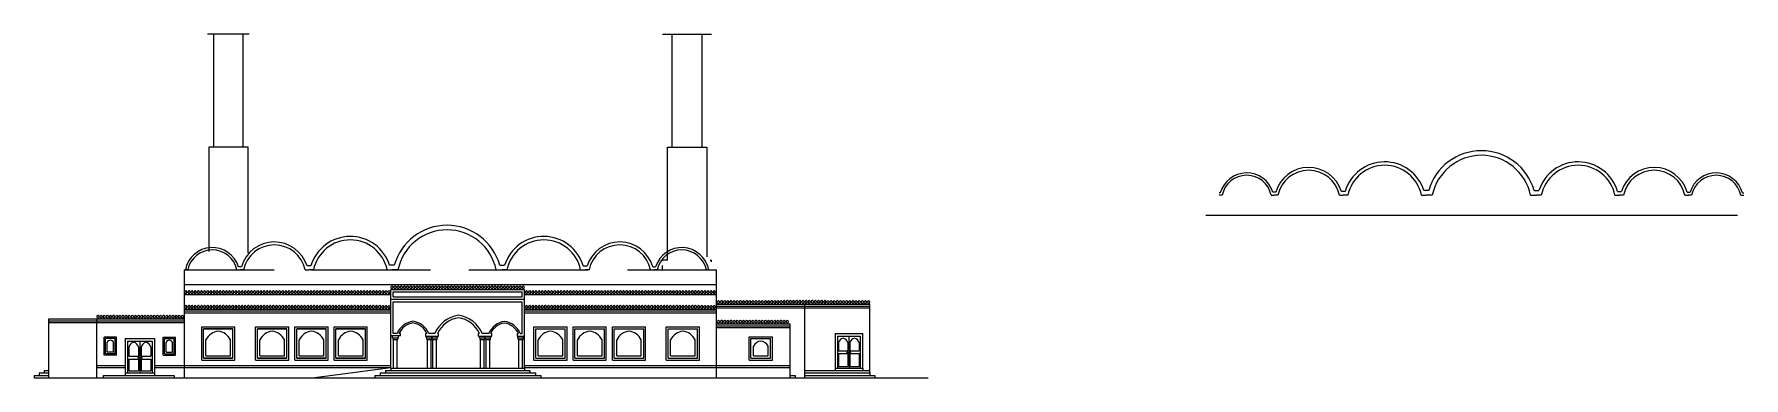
# Model space of a CAD drawing. Header units: inches. Extents: x -6210 to 141093, y -2740 to 21225.
# Drawn here: x 97066 to 101241, y -324 to 516 of the extents above; entities that cross this region are included whole.
import ezdxf

# ---------------------------------------------------------------- set-up
doc = ezdxf.new("R2010")
doc.units = ezdxf.units.IN
doc.header["$LTSCALE"] = 100
doc.header["$MEASUREMENT"] = 0
for name, color, linetype in [('beams', 30, 'Continuous'), ('column', 2, 'Continuous'), ('pattern', 24, 'Continuous'), ('steps', 9, 'Continuous'), ('walls', 1, 'Continuous')]:
    doc.layers.add(name, color=color, linetype=linetype)
doc.layers.add('DOOR', color=11, linetype='Continuous', lineweight=5)

# ---------------------------------------------------------------- blocks, each defined once
blk = doc.blocks.new('A$C7441049B')
at = {"layer": 'pattern', "color": 6, "linetype": 'ByBlock', "lineweight": 25, "ltscale": 0.07}
for p, q in [((6.1, 2.7, 0), (6.1, 0)), ((8.1, 2.7, 0), (8.1, 0)), ((13.8, 2.7, 0), (13.8, 0, 0)), ((15.8, 2.7, 0), (15.8, 0, 0)), ((21.4, 2.7, 0), (21.4, 0, 0)), ((23.4, 2.7, 0), (23.4, 0, 0)), ((29, 2.7, 0), (29, 0)), ((31, 2.7, 0), (31, 0)), ((36.7, 2.7, 0), (36.7, 0, 0)), ((38.7, 2.7, 0), (38.7, 0, 0)), ((44.3, 2.7, 0), (44.3, 0)), ((46.3, 2.7, 0), (46.3, 0)), ((52, 2.7, 0), (52, 0)), ((54, 2.7, 0), (54, 0))]:
    blk.add_line(p, q, dxfattribs=at)
for centre, start, end in [((7.1, 5.4, 0), 128.2986, 249.4118), ((7.1, 5.4, 0), 290.5882, 51.7014), ((14.8, 5.4, 0), 128.2986, 249.4118), ((14.8, 5.4, 0), 290.5882, 51.7014), ((22.4, 5.4, 0), 128.2986, 249.4118), ((22.4, 5.4, 0), 290.5882, 51.7014), ((30, 5.4, 0), 128.2986, 249.4118), ((30, 5.4, 0), 290.5882, 51.7014), ((37.7, 5.4, 0), 128.2986, 249.4118), ((37.7, 5.4, 0), 290.5882, 51.7014), ((45.3, 5.4, 0), 128.2986, 249.4118), ((45.3, 5.4, 0), 290.5882, 51.7014), ((53, 5.4, 0), 128.2986, 249.4118), ((53, 5.4, 0), 290.5882, 51.7014)]:
    blk.add_arc(centre, 2.84, start, end, dxfattribs=at)
at = {"layer": 'pattern', "color": 6, "linetype": 'ByBlock', "lineweight": 25, "ltscale": 0.07, "extrusion": (0, 0, -1)}
for centre in [(10.1, 3.4, 0), (17.7, 3.4, 0), (25.3, 3.4, 0), (33, 3.4, 0), (40.6, 3.4, 0), (48.2, 3.4, 0), (55.9, 3.4, 0)]:
    blk.add_ellipse(centre, major_axis=(5.41, 3.32), ratio=1, start_param=4.432426, end_param=4.784303, dxfattribs=at)
at = {"layer": 'pattern', "color": 6, "linetype": 'ByBlock', "lineweight": 25, "ltscale": 0.07}
for centre in [(4.2, 3.4, 0), (11.9, 3.4, 0), (19.5, 3.4, 0), (27.1, 3.4, 0), (34.8, 3.4, 0), (42.4, 3.4, 0), (50, 3.4, 0)]:
    blk.add_ellipse(centre, major_axis=(-5.41, 3.32), ratio=1, start_param=4.432426, end_param=4.784303, dxfattribs=at)

msp = doc.modelspace()

# ---------------------------------------------------------------- linework, layer by layer
at = {"layer": 'beams'}
for p, q in [((99962.61479, 127.95636), (99959.5271, 127.95636)), ((100098.14503, 129.83136), (100090.88235, 129.83136)), ((100267.80224, 131.70636), (100258.34617, 131.70636)), ((100471.57749, 133.58136), (100459.93498, 133.58136)), ((100729.22671, 133.58136), (100740.86922, 133.58136)), ((100933.00196, 131.70636), (100942.45803, 131.70636)), ((101102.65917, 129.83136), (101109.92185, 129.83136)), ((101238.18941, 127.95636), (101241.27711, 127.95636)), ((99967.0271, 122.33136), (99959.5271, 122.33136)), ((100087.0271, 122.33136), (100094.5271, 122.33136)), ((100103.5271, 122.33136), (100094.1521, 122.33136)), ((100103.5271, 122.33136), (100094.5271, 122.33136)), ((100253.5271, 122.33136), (100262.9021, 122.33136)), ((100274.1521, 122.33136), (100262.9021, 122.33136)), ((100454.1521, 122.33136), (100465.4021, 122.33136)), ((100480.4021, 122.33136), (100465.4021, 122.33136)), ((100720.4021, 122.33136), (100735.4021, 122.33136)), ((100746.6521, 122.33136), (100735.4021, 122.33136)), ((100926.6521, 122.33136), (100937.9021, 122.33136)), ((100947.2771, 122.33136), (100937.9021, 122.33136)), ((101097.2771, 122.33136), (101106.6521, 122.33136)), ((101097.2771, 122.33136), (101106.2771, 122.33136)), ((101113.7771, 122.33136), (101106.2771, 122.33136)), ((101233.77711, 122.33136), (101241.27711, 122.33136)), ((99926.9021, 73.98641), (101225.9021, 73.98641)), ((97440.64757, -59.92484), (97433.14757, -59.92484)), ((97441.25231, -59.92484), (97435.64757, -59.92484)), ((97560.64758, -59.92484), (97568.14758, -59.92484)), ((97571.76551, -52.42484), (97564.50283, -52.42484)), ((97577.14758, -59.92484), (97567.77258, -59.92484)), ((97577.14758, -59.92484), (97568.14758, -59.92484)), ((97727.14758, -59.92484), (97736.52258, -59.92484)), ((97741.42272, -50.54984), (97731.96664, -50.54984)), ((97747.77258, -59.92484), (97736.52258, -59.92484)), ((97927.77258, -59.92484), (97939.02258, -59.92484)), ((97945.19796, -48.67484), (97933.55546, -48.67484)), ((97954.02258, -59.92484), (97939.02258, -59.92484)), ((98194.02258, -59.92484), (98209.02258, -59.92484)), ((98202.84719, -48.67484), (98214.4897, -48.67484)), ((98220.27258, -59.92484), (98209.02258, -59.92484)), ((98400.27258, -59.92484), (98411.52258, -59.92484)), ((98406.62244, -50.54984), (98416.07851, -50.54984)), ((98420.89758, -59.92484), (98411.52258, -59.92484)), ((98570.89758, -59.92484), (98580.27258, -59.92484)), ((98570.89758, -59.92484), (98579.89758, -59.92484)), ((98576.27965, -52.42484), (98583.54233, -52.42484)), ((98587.39758, -59.92484), (98579.89758, -59.92484)), ((98707.39758, -59.92484), (98713.13276, -59.92484))]:
    msp.add_line(p, q, dxfattribs=at)
for centre, radius, start, end in [((100600.4021, 97.34864), 133.82298, 15.70896353, 164.29103647), ((100600.4021, 97.34864), 122.57298, 11.76037802, 168.23962198), ((100027.0271, 109.84), 66.91149, 17.38393008, 164.29103647), ((100027.0271, 109.84), 61.28649, 11.76037802, 168.23962198), ((100178.5271, 106.71716), 83.63936, 17.38393008, 163.95719234), ((100178.5271, 106.71716), 76.60811, 11.76037802, 168.23962198), ((100364.1521, 103.59432), 100.36724, 17.38393008, 163.73431949), ((100364.1521, 103.59432), 91.92974, 11.76037802, 168.23962198), ((100836.6521, 103.59432), 100.36724, 16.26568051, 162.61606992), ((100836.6521, 103.59432), 91.92974, 11.76037802, 168.23962198), ((101022.2771, 106.71716), 83.63936, 16.04280766, 162.61606992), ((101022.2771, 106.71716), 76.60811, 11.76037802, 168.23962198), ((101173.7771, 109.84), 66.91149, 15.70896353, 162.61606992), ((101173.7771, 109.84), 61.28649, 11.76037802, 168.23962198), ((98074.02258, -84.90755), 133.82298, 15.70896353, 164.29103647), ((97652.14758, -75.53903), 83.63936, 17.38393008, 163.95719234), ((97652.14758, -75.53903), 76.60811, 11.76037802, 168.23962198), ((97837.77258, -78.66187), 100.36724, 17.38393008, 163.73431949), ((97837.77258, -78.66187), 91.92974, 11.76037802, 168.23962198), ((98074.02258, -84.90755), 122.57298, 11.76037802, 168.23962198), ((98310.27258, -78.66187), 100.36724, 16.26568051, 162.61606992), ((98310.27258, -78.66187), 91.92974, 11.76037802, 168.23962198), ((98495.89758, -75.53903), 83.63936, 16.04280766, 162.61606992), ((98495.89758, -75.53903), 76.60811, 11.76037802, 168.23962198), ((97500.64758, -72.41619), 66.91149, 17.38393008, 169.24062589), ((97500.64758, -72.41619), 61.28649, 11.76037802, 168.23962198), ((98647.39758, -72.41619), 66.91149, 10.75937411, 162.61606992), ((98647.39758, -72.41619), 61.28649, 11.76037802, 168.23962198)]:
    msp.add_arc(centre, radius, start, end, dxfattribs=at)
at = {"layer": 'column'}
for p, q in [((97941.07658, -225.92484), (97941.07658, -221.92484)), ((97941.07658, -225.92484), (97955.07658, -225.92484)), ((97942.07658, -229.92484), (97942.07658, -225.92484)), ((97942.07658, -229.92484), (97954.07658, -229.92484)), ((97943.57658, -299.92484), (97943.57658, -229.92484)), ((97952.57658, -299.92484), (97952.57658, -229.92484)), ((97954.07658, -229.92484), (97954.07658, -225.92484)), ((97955.07658, -225.92484), (97955.07658, -221.92484)), ((98023.51456, -225.92484), (98023.51456, -221.92484)), ((98023.51456, -225.92484), (98037.0145, -225.92484)), ((98024.51456, -229.92484), (98024.51456, -225.92484)), ((98024.51456, -229.92484), (98036.51456, -229.92484)), ((98026.01456, -299.92484), (98026.01456, -229.92484)), ((98035.01456, -299.92484), (98035.01456, -229.92484)), ((98036.51456, -229.92484), (98036.51456, -225.92484)), ((98037.0145, -225.92484), (98037.0145, -221.92484)), ((98037.51456, -225.92484), (98037.51456, -221.92484)), ((98037.51456, -225.92484), (98051.0145, -225.92484)), ((98038.0145, -229.92484), (98038.0145, -225.92484)), ((98038.0145, -229.92484), (98050.0145, -229.92484)), ((98039.0145, -299.92484), (98039.0145, -229.92484)), ((98048.0145, -299.92484), (98048.0145, -229.92484)), ((98050.0145, -229.92484), (98050.0145, -225.92484)), ((98051.0145, -225.92484), (98051.0145, -221.92484)), ((98153.5145, -225.92484), (98153.5145, -221.92484)), ((98153.5145, -225.92484), (98167.01444, -225.92484)), ((98154.5145, -229.92484), (98154.5145, -225.92484)), ((98154.5145, -229.92484), (98166.5145, -229.92484)), ((98156.0145, -299.92484), (98156.0145, -229.92484)), ((98165.0145, -299.92484), (98165.0145, -229.92484)), ((98166.5145, -229.92484), (98166.5145, -225.92484)), ((98167.01444, -225.92484), (98167.01444, -221.92484)), ((98167.5145, -225.92484), (98167.5145, -221.92484)), ((98167.5145, -225.92484), (98181.01444, -225.92484)), ((98168.01444, -229.92484), (98168.01444, -225.92484)), ((98168.01444, -229.92484), (98180.01444, -229.92484)), ((98169.52916, -299.92484), (98169.52916, -229.92484)), ((98178.52916, -299.92484), (98178.52916, -229.92484)), ((98180.01444, -229.92484), (98180.01444, -225.92484)), ((98181.01444, -225.92484), (98181.01444, -221.92484)), ((98247.01438, -225.92484), (98247.01438, -221.92484)), ((98247.01438, -225.92484), (98261.01438, -225.92484)), ((98248.01438, -229.92484), (98248.01438, -225.92484)), ((98248.01438, -229.92484), (98260.01438, -229.92484)), ((98249.51438, -299.92484), (98249.51438, -229.92484)), ((98258.51438, -299.92484), (98258.51438, -229.92484)), ((98260.01438, -229.92484), (98260.01438, -225.92484)), ((98261.01438, -225.92484), (98261.01438, -221.92484))]:
    msp.add_line(p, q, dxfattribs=at)
at = {"layer": 'DOOR'}
for p, q in [((97287.64757, -227.92484), (97359.64757, -227.92484)), ((97287.64757, -227.92484), (97287.64757, -311.92484)), ((97293.64757, -233.92484), (97353.64757, -233.92484)), ((97293.64757, -233.92484), (97293.64757, -311.92484)), ((97296.64757, -248.92484), (97296.64757, -270.92484)), ((97320.64757, -248.92484), (97320.64757, -270.92484)), ((97323.64757, -233.92484), (97323.64757, -311.92484)), ((97326.64757, -248.92484), (97326.64757, -270.92484)), ((97350.64757, -248.92484), (97350.64757, -270.92484)), ((97353.64757, -233.92484), (97353.64757, -311.92484)), ((97359.64757, -227.92484), (97359.64757, -311.92484)), ((99021.64757, -215.92484), (99089.14757, -215.92484)), ((99021.64757, -215.92484), (99021.64757, -299.92484)), ((99027.64757, -221.92484), (99083.14757, -221.92484)), ((99027.64757, -221.92484), (99027.64757, -299.92484)), ((99030.42257, -237.79984), (99030.42257, -258.14984)), ((99052.62257, -237.79984), (99052.62257, -258.14984)), ((99055.39757, -221.92484), (99055.39757, -299.92484)), ((99058.17257, -237.79984), (99058.17257, -258.14984)), ((99080.37257, -237.79984), (99080.37257, -258.14984)), ((99083.14757, -221.92484), (99083.14757, -299.92484)), ((99089.14757, -299.92484), (99089.14757, -215.92484)), ((97296.64757, -270.92484), (97320.64757, -270.92484)), ((97296.64757, -277.92484), (97320.64757, -277.92484)), ((97296.64757, -277.92484), (97296.64757, -306.92484)), ((97320.64757, -277.92484), (97320.64757, -306.92484)), ((97326.64757, -270.92484), (97350.64757, -270.92484)), ((97326.64757, -277.92484), (97350.64757, -277.92484)), ((97326.64757, -277.92484), (97326.64757, -306.92484)), ((97350.64757, -277.92484), (97350.64757, -306.92484)), ((99030.42257, -258.14984), (99052.62257, -258.14984)), ((99030.42257, -264.62484), (99052.62257, -264.62484)), ((99030.42257, -264.62484), (99030.42257, -295.92484)), ((99052.62257, -264.62484), (99052.62257, -295.92484)), ((99058.17257, -258.14984), (99080.37257, -258.14984)), ((99058.17257, -264.62484), (99080.37257, -264.62484)), ((99058.17257, -264.62484), (99058.17257, -295.92484)), ((99080.37257, -264.62484), (99080.37257, -295.92484)), ((97296.64757, -306.92484), (97320.64757, -306.92484)), ((97326.64757, -306.92484), (97350.64757, -306.92484)), ((99030.42257, -295.92484), (99052.62257, -295.92484)), ((99058.17257, -295.92484), (99080.37257, -295.92484))]:
    msp.add_line(p, q, dxfattribs=at)
for centre, radius in [((97320.50949, -274.76231), 1.30745), ((97327.2307, -274.76231), 1.30745), ((99052.49485, -261.6995), 1.20939), ((99058.71196, -261.6995), 1.20939)]:
    msp.add_circle(centre, radius, dxfattribs=at)
for centre, radius, start, end in [((97312.82834, -253.10561), 16.71215, 104.48717608, 165.51282392), ((97304.46681, -253.10561), 16.71215, 14.48717608, 75.51282392), ((97342.82834, -253.10561), 16.71215, 104.48717608, 165.51282392), ((97334.46681, -253.10561), 16.71215, 14.48717608, 75.51282392), ((99045.38978, -241.66705), 15.45874, 104.48717608, 165.51282392), ((99037.65536, -241.66705), 15.45874, 14.48717608, 75.51282392), ((99073.13978, -241.66705), 15.45874, 104.48717608, 165.51282392), ((99065.40536, -241.66705), 15.45874, 14.48717608, 75.51282392)]:
    msp.add_arc(centre, radius, start, end, dxfattribs=at)
at = {"layer": 'pattern', "color": 6}
for p, q in [((97916.0223, -116.91721, -0.02628), (97916.0223, -119.66282, -0.01401)), ((97918.0223, -116.91721, -0.02628), (97918.0223, -119.66282, -0.01401)), ((97923.6598, -116.91721, -0.02628), (97923.6598, -119.66282, -0.01401)), ((97925.6598, -116.91721, -0.02628), (97925.6598, -119.66282, -0.01401)), ((97931.2973, -116.9172, -0.02628), (97931.2973, -119.66281, -0.01401)), ((97933.2973, -116.9172, -0.02628), (97933.2973, -119.66281, -0.01401)), ((98205.54164, -105.17923, -0.01227), (98205.54164, -107.92484)), ((98207.54164, -105.17923, -0.01227), (98207.54164, -107.92484)), ((98213.17914, -105.17923, -0.01227), (98213.17914, -107.92484)), ((98215.17914, -105.17923, -0.01227), (98215.17914, -107.92484)), ((98220.81664, -105.17922, -0.01227), (98220.81664, -107.92483, 0)), ((98222.81664, -105.17922, -0.01227), (98222.81664, -107.92483, 0)), ((98228.45414, -105.17923, -0.01227), (98228.45414, -107.92484)), ((98230.45414, -105.17923, -0.01227), (98230.45414, -107.92484)), ((98236.09164, -105.17921, -0.01227), (98236.09164, -107.92482, 0)), ((98238.09164, -105.17921, -0.01227), (98238.09164, -107.92481, 0)), ((98243.72914, -105.17923, -0.01227), (98243.72914, -107.92484)), ((98245.72914, -105.17923, -0.01227), (98245.72914, -107.92484)), ((98251.36664, -105.17923, -0.01227), (98251.36664, -107.92484)), ((98253.36664, -105.17923, -0.01227), (98253.36664, -107.92484)), ((98258.99164, -105.17923, -0.01227), (98258.99164, -107.92484)), ((98260.99164, -105.17923, -0.01227), (98260.99164, -107.92484)), ((97916.00741, -153.20775, -0.02628), (97916.00742, -155.95336, -0.01401)), ((97918.00741, -153.20775, -0.02628), (97918.00742, -155.95336, -0.01401)), ((97923.64491, -153.20775, -0.02628), (97923.64492, -155.95336, -0.01401)), ((97925.64491, -153.20775, -0.02628), (97925.64492, -155.95336, -0.01401)), ((97931.28241, -153.20774, -0.02628), (97931.28242, -155.95335, -0.01401)), ((97933.28241, -153.20774, -0.02628), (97933.28242, -155.95335, -0.01401)), ((98694.86303, -153.20443, -0.0279), (98694.86303, -155.95004, -0.01564)), ((98696.86303, -153.20443, -0.0279), (98696.86303, -155.95004, -0.01564)), ((98702.50053, -153.20443, -0.0279), (98702.50053, -155.95004, -0.01564)), ((98704.50053, -153.20443, -0.0279), (98704.50053, -155.95004, -0.01564)), ((98710.13803, -153.20442, -0.0279), (98710.13803, -155.95003, -0.01564)), ((98712.13803, -153.20442, -0.0279), (98712.13803, -155.95003, -0.01564)), ((98717.77553, -153.20443, -0.0279), (98717.77553, -155.95004, -0.01564)), ((98719.77553, -153.20443, -0.0279), (98719.77553, -155.95004, -0.01564)), ((98725.41303, -153.20441, -0.0279), (98725.41303, -155.95002, -0.01564)), ((98727.41303, -153.20441, -0.0279), (98727.41303, -155.95002, -0.01564)), ((98896.30743, -189.18869, -0.03602), (98896.30743, -191.9343, -0.02375)), ((98898.30743, -189.18869, -0.03602), (98898.30743, -191.93429, -0.02375)), ((98903.94493, -189.18869, -0.03602), (98903.94493, -191.9343, -0.02375)), ((98905.94493, -189.18869, -0.03602), (98905.94493, -191.93429, -0.02375))]:
    msp.add_line(p, q, dxfattribs=at)
at = {"layer": 'pattern', "color": 6, "linetype": 'ByBlock', "lineweight": 25, "ltscale": 0.07}
for p, q in [((98694.86303, -117.2046, -0.0279), (98694.86303, -119.95021, -0.01564)), ((98696.86303, -117.2046, -0.0279), (98696.86303, -119.95021, -0.01564)), ((98702.50053, -117.2046, -0.0279), (98702.50053, -119.95021, -0.01564)), ((98704.50053, -117.2046, -0.0279), (98704.50053, -119.95021, -0.01564)), ((98710.13803, -117.20459, -0.0279), (98710.13803, -119.9502, -0.01564)), ((98712.13803, -117.20459, -0.0279), (98712.13803, -119.9502, -0.01564)), ((98717.77553, -117.2046, -0.0279), (98717.77553, -119.95021, -0.01564)), ((98719.77553, -117.2046, -0.0279), (98719.77553, -119.95021, -0.01564)), ((98725.41303, -117.20458, -0.0279), (98725.41303, -119.95019, -0.01564)), ((98727.41303, -117.20458, -0.0279), (98727.41303, -119.95019, -0.01564))]:
    msp.add_line(p, q, dxfattribs=at)
at = {"layer": 'pattern', "color": 6}
for centre, start, end in [((97917.0223, -114.25509, -0.02709), 128.29858881, 249.41181849), ((97917.0223, -114.25509, -0.02709), 290.58816078, 51.70141378), ((97924.6598, -114.25509, -0.02547), 128.29858572, 249.41182831), ((97924.6598, -114.25509, -0.02547), 290.58816602, 51.70141428), ((97932.2973, -114.25507, -0.02547), 128.29858572, 249.41182831), ((97932.2973, -114.25507, -0.02547), 290.58816602, 51.70141428), ((98206.54164, -102.5171, -0.01308), 128.29858881, 249.41181849), ((98206.54164, -102.5171, -0.01308), 290.58816078, 51.70141378), ((98214.17914, -102.5171, -0.01146), 128.29858572, 249.41182831), ((98214.17914, -102.5171, -0.01146), 290.58816602, 51.70141428), ((98221.81664, -102.51709, -0.01146), 128.29858572, 249.41182831), ((98221.81664, -102.51709, -0.01146), 290.58816602, 51.70141428), ((98229.45414, -102.5171, -0.01146), 128.29858572, 249.41182831), ((98229.45414, -102.5171, -0.01146), 290.58816602, 51.70141428), ((98237.09164, -102.51708, -0.01146), 128.29858572, 249.41182831), ((98237.09164, -102.51708, -0.01146), 290.58816602, 51.70141428), ((98244.72914, -102.5171, -0.01146), 128.29858572, 249.41182831), ((98244.72914, -102.5171, -0.01146), 290.58816602, 51.70141428), ((98252.36664, -102.5171, -0.01146), 128.29858572, 249.41182831), ((98252.36664, -102.5171, -0.01146), 290.58816602, 51.70141428), ((98259.99164, -102.5171, -0.01146), 128.29858572, 249.41182831), ((98259.99164, -102.5171, -0.01146), 290.58816602, 51.70141428), ((97917.00742, -150.54562, -0.02709), 128.29858881, 249.41181849), ((97917.00742, -150.54562, -0.02709), 290.58816078, 51.70141378), ((97924.64492, -150.54562, -0.02547), 128.29858572, 249.41182831), ((97924.64492, -150.54562, -0.02547), 290.58816602, 51.70141428), ((97932.28242, -150.54561, -0.02547), 128.29858572, 249.41182831), ((97932.28242, -150.54561, -0.02547), 290.58816602, 51.70141428), ((98695.86303, -150.5423, -0.0279), 128.29858881, 249.41181849), ((98695.86303, -150.5423, -0.0279), 290.58816078, 51.70141378), ((98703.50053, -150.5423, -0.02628), 128.29858572, 249.41182831), ((98703.50053, -150.5423, -0.02628), 290.58816602, 51.70141428), ((98711.13803, -150.54229, -0.02628), 128.29858572, 249.41182831), ((98711.13803, -150.54229, -0.02628), 290.58816602, 51.70141428), ((98718.77553, -150.5423, -0.02628), 128.29858572, 249.41182831), ((98718.77553, -150.5423, -0.02628), 290.58816602, 51.70141428), ((98726.41303, -150.54228, -0.02628), 128.29858572, 249.41182831), ((98726.41303, -150.54228, -0.02628), 290.58816602, 51.70141428), ((98897.30743, -186.52656, -0.03683), 128.29858881, 249.41181849), ((98897.30743, -186.52656, -0.03683), 290.58816078, 51.70141378), ((98904.94493, -186.52656, -0.03521), 128.29858572, 249.41182831), ((98904.94493, -186.52656, -0.03521), 290.58816602, 51.70141428)]:
    msp.add_arc(centre, 2.84375, start, end, dxfattribs=at)
at = {"layer": 'pattern', "color": 6, "linetype": 'ByBlock', "lineweight": 25, "ltscale": 0.07}
for centre, start, end in [((98695.86303, -114.54247, -0.02872), 128.29858881, 249.41181849), ((98695.86303, -114.54247, -0.02872), 290.58816078, 51.70141378), ((98703.50053, -114.54247, -0.02709), 128.29858572, 249.41182831), ((98703.50053, -114.54247, -0.02709), 290.58816602, 51.70141428), ((98711.13803, -114.54246, -0.02709), 128.29858572, 249.41182831), ((98711.13803, -114.54246, -0.02709), 290.58816602, 51.70141428), ((98718.77553, -114.54247, -0.02709), 128.29858572, 249.41182831), ((98718.77553, -114.54247, -0.02709), 290.58816602, 51.70141428), ((98726.41303, -114.54245, -0.02709), 128.29858572, 249.41182831), ((98726.41303, -114.54245, -0.02709), 290.58816602, 51.70141428)]:
    msp.add_arc(centre, 2.84375, start, end, dxfattribs=at)
at = {"layer": 'pattern', "color": 6, "extrusion": (0, 0, -1)}
for centre in [(97919.94615, -116.3071, -0.02547), (97927.58365, -116.3071, -0.02547), (97935.22115, -116.30709, -0.02547), (98209.4655, -104.56912, -0.01146), (98217.103, -104.56912, -0.01146), (98224.7405, -104.56911, -0.01146), (98232.378, -104.56912, -0.01146), (98240.0155, -104.5691, -0.01146), (98247.653, -104.56912, -0.01146), (98255.2905, -104.56912, -0.01146), (98262.9155, -104.56912, -0.01146), (97919.93127, -152.59764, -0.02547), (97927.56877, -152.59764, -0.02547), (97935.20627, -152.59763, -0.02547), (98698.78689, -152.59432, -0.02628), (98706.42439, -152.59432, -0.02628), (98714.06189, -152.59431, -0.02628), (98721.69939, -152.59432, -0.02628), (98729.33689, -152.59429, -0.02628), (98900.23128, -188.57858, -0.03521), (98907.86878, -188.57858, -0.03521)]:
    msp.add_ellipse(centre, major_axis=(5.41224, 3.32132), ratio=1, start_param=4.4324262049, end_param=4.7843033432, dxfattribs=at)
at = {"layer": 'pattern', "color": 6}
for centre in [(97914.09844, -116.3071, -0.02547), (97921.73594, -116.3071, -0.02547), (97929.37344, -116.30709, -0.02547), (98203.61778, -104.56912, -0.01146), (98211.25528, -104.56912, -0.01146), (98218.89278, -104.56911, -0.01146), (98226.53028, -104.56912, -0.01146), (98234.16778, -104.5691, -0.01146), (98241.80528, -104.56912, -0.01146), (98249.44278, -104.56912, -0.01146), (98257.06778, -104.56912, -0.01146), (97914.08356, -152.59764, -0.02547), (97921.72106, -152.59764, -0.02547), (97929.35856, -152.59763, -0.02547), (98692.93917, -152.59432, -0.02628), (98700.57667, -152.59432, -0.02628), (98708.21417, -152.59431, -0.02628), (98715.85167, -152.59432, -0.02628), (98723.48917, -152.59429, -0.02628), (98894.38357, -188.57858, -0.03521), (98902.02107, -188.57858, -0.03521)]:
    msp.add_ellipse(centre, major_axis=(-5.41224, 3.32132), ratio=1, start_param=4.4324262049, end_param=4.7843033432, dxfattribs=at)
at = {"layer": 'pattern', "color": 6, "linetype": 'ByBlock', "lineweight": 25, "ltscale": 0.07, "extrusion": (0, 0, -1)}
for centre in [(98698.78689, -116.59449, -0.02709), (98706.42439, -116.59449, -0.02709), (98714.06189, -116.59448, -0.02709), (98721.69939, -116.59449, -0.02709), (98729.33689, -116.59447, -0.02709)]:
    msp.add_ellipse(centre, major_axis=(5.41224, 3.32132), ratio=1, start_param=4.4324262049, end_param=4.7843033432, dxfattribs=at)
at = {"layer": 'pattern', "color": 6, "linetype": 'ByBlock', "lineweight": 25, "ltscale": 0.07}
for centre in [(98692.93917, -116.59449, -0.02709), (98700.57667, -116.59449, -0.02709), (98708.21417, -116.59448, -0.02709), (98715.85167, -116.59449, -0.02709), (98723.48917, -116.59447, -0.02709)]:
    msp.add_ellipse(centre, major_axis=(-5.41224, 3.32132), ratio=1, start_param=4.4324262049, end_param=4.7843033432, dxfattribs=at)
at = {"layer": 'steps'}
for p, q in [((97065.64757, -317.92484), (97101.64757, -317.92484)), ((97065.64757, -317.92484), (97065.64757, -323.92484)), ((97077.64757, -311.92484), (97101.64757, -311.92484)), ((97077.64757, -311.92484), (97077.64757, -317.92484)), ((97089.64757, -305.92484), (97101.64757, -305.92484)), ((97089.64757, -305.92484), (97089.64757, -311.92484)), ((97235.14757, -317.92484), (97407.64757, -317.92484)), ((97235.14757, -323.92484), (97235.14757, -317.92484)), ((97287.64757, -311.92484), (97359.64757, -311.92484)), ((97287.64757, -311.92484), (97287.64757, -317.92484)), ((97359.64757, -311.92484), (97359.64757, -317.92484)), ((97407.64757, -317.92484), (97407.64757, -323.92484)), ((97744.69575, -323.92484), (97936.51569, -298.42484)), ((97897.27569, -317.92484), (98302.75569, -317.92484)), ((97897.27569, -317.92484), (97897.27569, -323.92484)), ((97910.35569, -311.92484), (98289.67569, -311.92484)), ((97910.35569, -311.92484), (97910.35569, -317.92484)), ((97923.43569, -305.92484), (98276.59569, -305.92484)), ((97923.43569, -305.92484), (97923.43569, -311.92484)), ((97936.51569, -299.92484), (98263.51569, -299.92484)), ((97936.51569, -299.92484), (97936.51569, -305.92484)), ((98263.51569, -299.92484), (98263.51569, -305.92484)), ((98276.59569, -305.92484), (98276.59569, -311.92484)), ((98289.67569, -311.92484), (98289.67569, -317.92484)), ((98302.75569, -317.92484), (98302.75569, -323.92484)), ((98912.14757, -317.92484), (98924.14757, -317.92484)), ((98924.14757, -317.92484), (98924.14757, -323.92484)), ((98948.14757, -305.92484), (99105.64757, -305.92484)), ((98948.14757, -311.92484), (99107.14757, -311.92484)), ((98948.14757, -317.92484), (99119.14757, -317.92484)), ((99021.64757, -299.92484), (99089.14757, -299.92484)), ((99021.64757, -299.92484), (99021.64757, -305.92484)), ((99089.14757, -299.92484), (99089.14757, -305.92484)), ((99105.64757, -305.92484), (99105.64757, -311.92484)), ((99107.14757, -317.92484), (99107.14757, -311.92484)), ((99119.14757, -317.92484), (99119.14757, -323.92484))]:
    msp.add_line(p, q, dxfattribs=at)
at = {"layer": 'walls'}
for p, q in [((97590.96062, 516.07516), (97488.80698, 516.07516)), ((97503.8838, 516.07516), (97503.8838, 240.07516)), ((97575.8838, 240.07516), (97575.8838, 516.07516)), ((98600.14757, 516.07516), (98720.14757, 516.07516)), ((98624.14757, 240.07516), (98624.14757, 516.07516)), ((98696.14757, 516.07516), (98696.14757, 240.07516)), ((97587.8838, 240.07516), (97491.8838, 240.07516)), ((97491.8838, 240.07516), (97491.8838, -15.22125)), ((97587.8838, -18.17867), (97587.8838, 240.07516)), ((98612.14757, 240.07516), (98708.14757, 240.07516)), ((98612.14757, -35.92484), (98612.14757, 240.07516)), ((98708.14757, 240.07516), (98708.14757, -28.0929)), ((98612.14757, -35.92484), (98600.14757, -35.92484)), ((98600.14757, -37.96508), (98600.14757, -35.92484)), ((98716.50424, -35.92484), (98720.14757, -35.92484)), ((98720.14757, -40.45196), (98720.14757, -35.92484)), ((97433.14757, -323.92484), (97433.14757, -59.92484)), ((97433.14757, -59.92484), (97646.70664, -59.92484)), ((97599.8838, -59.92484), (97651.59028, -59.92484)), ((97743.20486, -59.92484), (97934.01569, -59.92484)), ((97934.01569, -59.92484), (98033.27129, -59.92484)), ((98127.38587, -59.92484), (98418.48107, -59.92484)), ((98132.08851, -59.92484), (98413.56917, -59.92484)), ((98515.09565, -59.92484), (98600.14757, -59.92484)), ((98520.00755, -59.92484), (98732.14757, -59.92484)), ((98600.14757, -59.92484), (98600.14757, -49.1962)), ((98732.14757, -323.92484), (98732.14757, -59.92484)), ((98732.14757, -323.92484), (98732.14757, -59.92484)), ((97433.14757, -95.92484), (98732.14757, -95.92484)), ((97433.14757, -119.92484), (97936.51569, -119.92484)), ((97936.51569, -107.92484), (98263.51569, -107.92484)), ((97936.51569, -155.92484), (97936.51569, -107.92484)), ((97942.51569, -113.92484), (98257.51569, -113.92484)), ((97942.51569, -125.92484), (97942.51569, -113.92484)), ((98257.51569, -125.92484), (98257.51569, -113.92484)), ((98263.51569, -131.92484), (98263.51569, -107.92484)), ((98263.51569, -119.92484), (98732.14757, -119.92484)), ((97433.14757, -155.92484), (97936.51569, -155.92484)), ((97433.14757, -160.42484), (97936.51569, -160.42484)), ((97433.14757, -164.92484), (97936.51569, -164.92484)), ((97936.51569, -299.92484), (97936.51569, -131.92484)), ((97936.51569, -131.92484), (98263.51569, -131.92484)), ((97942.51569, -125.92484), (98257.51569, -125.92484)), ((97942.51569, -215.62898), (97942.51569, -137.92484)), ((97942.51569, -137.92484), (98257.51569, -137.92484)), ((97942.51569, -155.92484), (97942.51569, -137.92484)), ((98257.51569, -215.92484), (98257.51569, -137.92484)), ((98263.51569, -299.92484), (98263.51569, -131.92484)), ((98263.51569, -155.92484), (98732.14757, -155.92484)), ((98263.51569, -160.42484), (98732.14757, -160.42484)), ((98263.51569, -164.92484), (98732.14757, -164.92484)), ((98732.14757, -143.92484), (99105.64757, -143.92484)), ((98732.14757, -148.42484), (99105.64757, -148.42484)), ((98732.14757, -152.92484), (99105.64757, -152.92484)), ((98948.14757, -323.92484), (98948.14757, -143.92484)), ((99105.64757, -143.92484), (99105.64757, -305.92484)), ((97101.64757, -179.92484), (97433.14757, -179.92484)), ((97101.64757, -323.92484), (97101.64757, -179.92484)), ((97101.64757, -184.42484), (97433.14757, -184.42484)), ((97101.64757, -188.92484), (97433.14757, -188.92484)), ((97218.64757, -323.92484), (97218.64757, -179.92484)), ((97474.71352, -199.42484), (97555.71352, -199.42484)), ((97474.71352, -280.42484), (97474.71352, -199.42484)), ((97479.21352, -203.92484), (97551.21352, -203.92484)), ((97551.21352, -203.92484), (97479.21352, -203.92484)), ((97479.21352, -275.92484), (97479.21352, -203.92484)), ((97551.21352, -275.92484), (97551.21352, -203.92484)), ((97555.71352, -280.42484), (97555.71352, -199.42484)), ((97606.27946, -199.42484), (97687.27946, -199.42484)), ((97606.27946, -280.42484), (97606.27946, -199.42484)), ((97610.77946, -203.92484), (97682.77946, -203.92484)), ((97682.77946, -203.92484), (97610.77946, -203.92484)), ((97610.77946, -275.92484), (97610.77946, -203.92484)), ((97682.77946, -275.92484), (97682.77946, -203.92484)), ((97687.27946, -280.42484), (97687.27946, -199.42484)), ((97702.27946, -199.42484), (97783.27946, -199.42484)), ((97702.27946, -280.42484), (97702.27946, -199.42484)), ((97706.77946, -203.92484), (97778.77946, -203.92484)), ((97778.77946, -203.92484), (97706.77946, -203.92484)), ((97706.77946, -275.92484), (97706.77946, -203.92484)), ((97778.77946, -275.92484), (97778.77946, -203.92484)), ((97783.27946, -280.42484), (97783.27946, -199.42484)), ((97798.27946, -199.42484), (97879.27946, -199.42484)), ((97798.27946, -280.42484), (97798.27946, -199.42484)), ((97802.77946, -203.92484), (97874.77946, -203.92484)), ((97874.77946, -203.92484), (97802.77946, -203.92484)), ((97802.77946, -275.92484), (97802.77946, -203.92484)), ((97874.77946, -275.92484), (97874.77946, -203.92484)), ((97879.27946, -280.42484), (97879.27946, -199.42484)), ((98286.01569, -199.42484), (98367.01569, -199.42484)), ((98286.01569, -280.42484), (98286.01569, -199.42484)), ((98290.51569, -203.92484), (98362.51569, -203.92484)), ((98290.51569, -275.92484), (98290.51569, -203.92484)), ((98362.51569, -275.92484), (98362.51569, -203.92484)), ((98367.01569, -280.42484), (98367.01569, -199.42484)), ((98382.01569, -199.42484), (98463.01569, -199.42484)), ((98382.01569, -280.42484), (98382.01569, -199.42484)), ((98386.51569, -203.92484), (98458.51569, -203.92484)), ((98386.51569, -275.92484), (98386.51569, -203.92484)), ((98458.51569, -275.92484), (98458.51569, -203.92484)), ((98463.01569, -280.42484), (98463.01569, -199.42484)), ((98478.01569, -199.42484), (98559.01569, -199.42484)), ((98478.01569, -280.42484), (98478.01569, -199.42484)), ((98482.51569, -203.92484), (98554.51569, -203.92484)), ((98482.51569, -275.92484), (98482.51569, -203.92484)), ((98554.51569, -275.92484), (98554.51569, -203.92484)), ((98559.01569, -280.42484), (98559.01569, -199.42484)), ((98609.58163, -199.42484), (98690.58163, -199.42484)), ((98609.58163, -280.42484), (98609.58163, -199.42484)), ((98614.08163, -203.92484), (98686.08163, -203.92484)), ((98614.08163, -275.92484), (98614.08163, -203.92484)), ((98686.08163, -275.92484), (98686.08163, -203.92484)), ((98690.58163, -280.42484), (98690.58163, -199.42484)), ((98732.14757, -191.92484), (98912.14757, -191.92484)), ((98732.14757, -196.42484), (98912.14757, -196.42484)), ((98732.14757, -200.92484), (98912.14757, -200.92484)), ((98912.14757, -323.92484), (98912.14757, -191.92484)), ((97236.64757, -268.32991), (97236.64757, -224.92484)), ((97266.64757, -224.92484), (97236.64757, -224.92484)), ((97239.64757, -265.32991), (97239.64757, -227.92484)), ((97263.64757, -227.92484), (97239.64757, -227.92484)), ((97243.64757, -261.32991), (97243.64757, -237.52484)), ((97259.64757, -261.32991), (97259.64757, -237.52484)), ((97263.64757, -265.32991), (97263.64757, -227.92484)), ((97266.64757, -268.32991), (97266.64757, -224.92484)), ((97380.64757, -268.32991), (97380.64757, -224.92484)), ((97380.64757, -224.92484), (97410.64757, -224.92484)), ((97383.64757, -265.32991), (97383.64757, -227.92484)), ((97383.64757, -227.92484), (97407.64757, -227.92484)), ((97387.64757, -261.32991), (97387.64757, -237.52484)), ((97403.64757, -261.32991), (97403.64757, -237.52484)), ((97407.64757, -265.32991), (97407.64757, -227.92484)), ((97410.64757, -268.32991), (97410.64757, -224.92484)), ((97485.21352, -269.92484), (97485.21352, -230.92484)), ((97545.21352, -269.92484), (97545.21352, -230.92484)), ((97616.77946, -269.92484), (97616.77946, -230.92484)), ((97676.77946, -269.92484), (97676.77946, -230.92484)), ((97712.77946, -269.92484), (97712.77946, -230.92484)), ((97772.77946, -269.92484), (97772.77946, -230.92484)), ((97808.77946, -269.92484), (97808.77946, -230.92484)), ((97868.77946, -269.92484), (97868.77946, -230.92484)), ((97960.54877, -221.62898), (97936.51569, -221.62898)), ((97952.15734, -215.62898), (97942.51569, -215.62898)), ((97960.54877, -215.62898), (97956.5288, -215.62898)), ((97960.54877, -221.62898), (97960.54877, -215.62898)), ((98024.98198, -215.62898), (98021.02604, -215.62898)), ((98021.02604, -215.62898), (98021.02604, -221.92484)), ((98021.02604, -221.92484), (98053.02604, -221.92484)), ((98044.33348, -215.62898), (98029.41226, -215.62898)), ((98053.02604, -215.62898), (98050.8675, -215.62898)), ((98053.02604, -221.92484), (98053.02604, -215.62898)), ((98153.18431, -215.62898), (98151.02598, -215.62898)), ((98151.02598, -221.92484), (98151.02598, -215.62898)), ((98151.02598, -221.92484), (98183.01444, -221.92484)), ((98175.87532, -215.62898), (98159.71833, -215.62898)), ((98183.01444, -215.62898), (98180.25995, -215.62898)), ((98183.01444, -221.92484), (98183.01444, -215.62898)), ((98245.01438, -215.92484), (98245.01438, -221.92484)), ((98245.01438, -215.92484), (98248.57757, -215.92484)), ((98245.01438, -221.92484), (98263.51569, -221.92484)), ((98252.94903, -215.92484), (98257.51569, -215.92484)), ((98296.51569, -269.92484), (98296.51569, -230.92484)), ((98356.51569, -269.92484), (98356.51569, -230.92484)), ((98392.51569, -269.92484), (98392.51569, -230.92484)), ((98452.51569, -269.92484), (98452.51569, -230.92484)), ((98488.51569, -269.92484), (98488.51569, -230.92484)), ((98548.51569, -269.92484), (98548.51569, -230.92484)), ((98620.08163, -269.92484), (98620.08163, -230.92484)), ((98680.08163, -269.92484), (98680.08163, -230.92484)), ((98811.64757, -223.42484), (98868.64757, -223.42484)), ((98811.64757, -280.42484), (98811.64757, -223.42484)), ((98816.14757, -227.92484), (98864.14757, -227.92484)), ((98816.14757, -275.92484), (98816.14757, -227.92484)), ((98822.14757, -269.92484), (98822.14757, -246.52484)), ((98858.14757, -269.92484), (98858.14757, -246.52484)), ((98864.14757, -275.92484), (98864.14757, -227.92484)), ((98868.64757, -280.42484), (98868.64757, -223.42484)), ((97266.64757, -268.32991), (97236.64757, -268.32991)), ((97263.64757, -265.32991), (97239.64757, -265.32991)), ((97259.64757, -261.32991), (97243.64757, -261.32991)), ((97380.64757, -268.32991), (97410.64757, -268.32991)), ((97383.64757, -265.32991), (97407.64757, -265.32991)), ((97387.64757, -261.32991), (97403.64757, -261.32991)), ((97474.71352, -280.42484), (97555.71352, -280.42484)), ((97479.21352, -275.92484), (97551.21352, -275.92484)), ((97551.21352, -275.92484), (97479.21352, -275.92484)), ((97485.21352, -269.92484), (97545.21352, -269.92484)), ((97606.27946, -280.42484), (97687.27946, -280.42484)), ((97610.77946, -275.92484), (97682.77946, -275.92484)), ((97682.77946, -275.92484), (97610.77946, -275.92484)), ((97616.77946, -269.92484), (97676.77946, -269.92484)), ((97702.27946, -280.42484), (97783.27946, -280.42484)), ((97706.77946, -275.92484), (97778.77946, -275.92484)), ((97778.77946, -275.92484), (97706.77946, -275.92484)), ((97712.77946, -269.92484), (97772.77946, -269.92484)), ((97798.27946, -280.42484), (97879.27946, -280.42484)), ((97802.77946, -275.92484), (97874.77946, -275.92484)), ((97874.77946, -275.92484), (97802.77946, -275.92484)), ((97808.77946, -269.92484), (97868.77946, -269.92484)), ((98286.01569, -280.42484), (98367.01569, -280.42484)), ((98290.51569, -275.92484), (98362.51569, -275.92484)), ((98296.51569, -269.92484), (98356.51569, -269.92484)), ((98382.01569, -280.42484), (98463.01569, -280.42484)), ((98386.51569, -275.92484), (98458.51569, -275.92484)), ((98392.51569, -269.92484), (98452.51569, -269.92484)), ((98478.01569, -280.42484), (98559.01569, -280.42484)), ((98482.51569, -275.92484), (98554.51569, -275.92484)), ((98488.51569, -269.92484), (98548.51569, -269.92484)), ((98609.58163, -280.42484), (98690.58163, -280.42484)), ((98614.08163, -275.92484), (98686.08163, -275.92484)), ((98620.08163, -269.92484), (98680.08163, -269.92484)), ((98811.64757, -280.42484), (98868.64757, -280.42484)), ((98816.14757, -275.92484), (98864.14757, -275.92484)), ((98822.14757, -269.92484), (98858.14757, -269.92484)), ((97065.64757, -323.92484), (99249.28601, -323.92484)), ((97218.64757, -293.92484), (97287.64757, -293.92484)), ((97218.64757, -298.42484), (97287.64757, -298.42484)), ((97359.64757, -293.92484), (97936.51569, -293.92484)), ((97359.64757, -298.42484), (97936.51569, -298.42484)), ((98263.51569, -293.92484), (98912.14757, -293.92484)), ((98263.51569, -298.42484), (98912.14757, -298.42484))]:
    msp.add_line(p, q, dxfattribs=at)
for centre, radius, start, end in [((97997.29207, -234.12801), 48.77867, 97.70119892, 157.71312008), ((97997.29207, -234.12801), 44.76448, 98.39656961, 155.59068565), ((97984.21871, -234.12801), 48.77867, 22.28687992, 82.29880108), ((97984.21871, -234.12801), 44.76448, 24.40931435, 81.60343039), ((98111.79626, -243.27943), 72.90936, 97.70119892, 157.71312008), ((98111.79626, -243.27943), 66.90936, 98.39656961, 155.59068565), ((98092.25555, -243.27943), 72.90936, 22.28687992, 82.29880108), ((98092.25555, -243.27943), 66.90936, 24.40931435, 81.60343039), ((98220.88765, -234.42387), 48.77867, 97.70119892, 157.33703506), ((98220.88765, -234.42387), 44.76448, 98.39656961, 155.17414151), ((98207.81429, -234.42387), 48.77867, 22.28687992, 82.29880108), ((98207.81429, -234.42387), 44.76448, 24.40931435, 81.60343039), ((97253.03043, -242.41464), 10.58056, 97.50993976, 152.47410064), ((97250.26471, -242.41464), 10.58056, 27.52589936, 82.49006024), ((97397.03043, -242.41464), 10.58056, 97.50993976, 152.47410064), ((97394.26471, -242.41464), 10.58056, 27.52589936, 82.49006024), ((97520.39924, -249.26159), 39.67709, 97.50993976, 152.47410064), ((97510.02779, -249.26159), 39.67709, 27.52589936, 82.49006024), ((97651.96518, -249.26159), 39.67709, 97.50993976, 152.47410064), ((97641.59374, -249.26159), 39.67709, 27.52589936, 82.49006024), ((97747.96518, -249.26159), 39.67709, 97.50993976, 152.47410064), ((97737.59374, -249.26159), 39.67709, 27.52589936, 82.49006024), ((97843.96518, -249.26159), 39.67709, 97.50993976, 152.47410064), ((97833.59374, -249.26159), 39.67709, 27.52589936, 82.49006024), ((98331.70141, -249.26159), 39.67709, 97.50993976, 152.47410064), ((98321.32996, -249.26159), 39.67709, 27.52589936, 82.49006024), ((98427.70141, -249.26159), 39.67709, 97.50993976, 152.47410064), ((98417.32996, -249.26159), 39.67709, 27.52589936, 82.49006024), ((98523.70141, -249.26159), 39.67709, 97.50993976, 152.47410064), ((98513.32996, -249.26159), 39.67709, 27.52589936, 82.49006024), ((98655.26735, -249.26159), 39.67709, 97.50993976, 152.47410064), ((98644.89591, -249.26159), 39.67709, 27.52589936, 82.49006024), ((98843.25901, -257.52689), 23.80625, 97.50993976, 152.47410064), ((98837.03614, -257.52689), 23.80625, 27.52589936, 82.49006024)]:
    msp.add_arc(centre, radius, start, end, dxfattribs=at)

# ---------------------------------------------------------------- block references
at = {"layer": 'pattern'}
for p in [(97428.81993, -119.92485, -0.02862), (97482.26993, -119.928, -0.027), (97535.71993, -119.93115, -0.02537), (97589.16993, -119.93429, -0.02375), (97642.61993, -119.93744, -0.02213), (97696.06992, -119.94059, -0.02051), (97749.51992, -119.94374, -0.01888), (97802.96992, -119.94689, -0.01726), (97856.41992, -119.95004, -0.01564), (97932.18805, -107.92485, -0.02862), (97985.63805, -107.928, -0.027), (98039.08804, -107.93115, -0.02537), (98092.53804, -107.93429, -0.02375), (98145.98804, -107.93744, -0.02213), (98261.12555, -119.92485, -0.02862), (98314.57555, -119.928, -0.027), (98368.02554, -119.93115, -0.02537), (98421.47554, -119.93429, -0.02375), (98474.92554, -119.93744, -0.02213), (98528.37554, -119.94059, -0.02051), (98581.82554, -119.94391, -0.01888), (98635.27553, -119.94706, -0.01726), (97428.81993, -155.92485, -0.02862), (97482.26993, -155.928, -0.027), (97535.71993, -155.93115, -0.02537), (97589.16993, -155.93429, -0.02375), (97642.61993, -155.93744, -0.02213), (97696.06992, -155.94059, -0.02051), (97749.51992, -155.94374, -0.01888), (97802.96992, -155.94689, -0.01726), (97856.41992, -155.95004, -0.01564), (98261.12555, -155.92485, -0.02862), (98314.57555, -155.928, -0.027), (98368.02554, -155.93115, -0.02537), (98421.47554, -155.93429, -0.02375), (98474.92554, -155.93744, -0.02213), (98528.37554, -155.94059, -0.02051), (98581.82554, -155.94374, -0.01888), (98635.27553, -155.94689, -0.01726), (98729.81993, -143.92485, -0.02862), (98783.29854, -143.86051, -0.0687), (98836.77714, -143.79616, -0.10877), (98890.25575, -143.73182, -0.14885), (98943.73436, -143.6709, -0.18892), (98997.21296, -143.92484), (99050.65768, -143.98681, -0.26908), (97214.31993, -179.92484), (97267.76993, -179.92799, 0.00162), (97321.21993, -179.93113, 0.00325), (97374.66993, -179.93428, 0.00487), (98729.81993, -191.92485, -0.02862), (98783.26993, -191.928, -0.027), (98836.71993, -191.93115, -0.02537)]:
    msp.add_blockref('A$C7441049B', p, dxfattribs=at)

doc.saveas('drawing.dxf')
